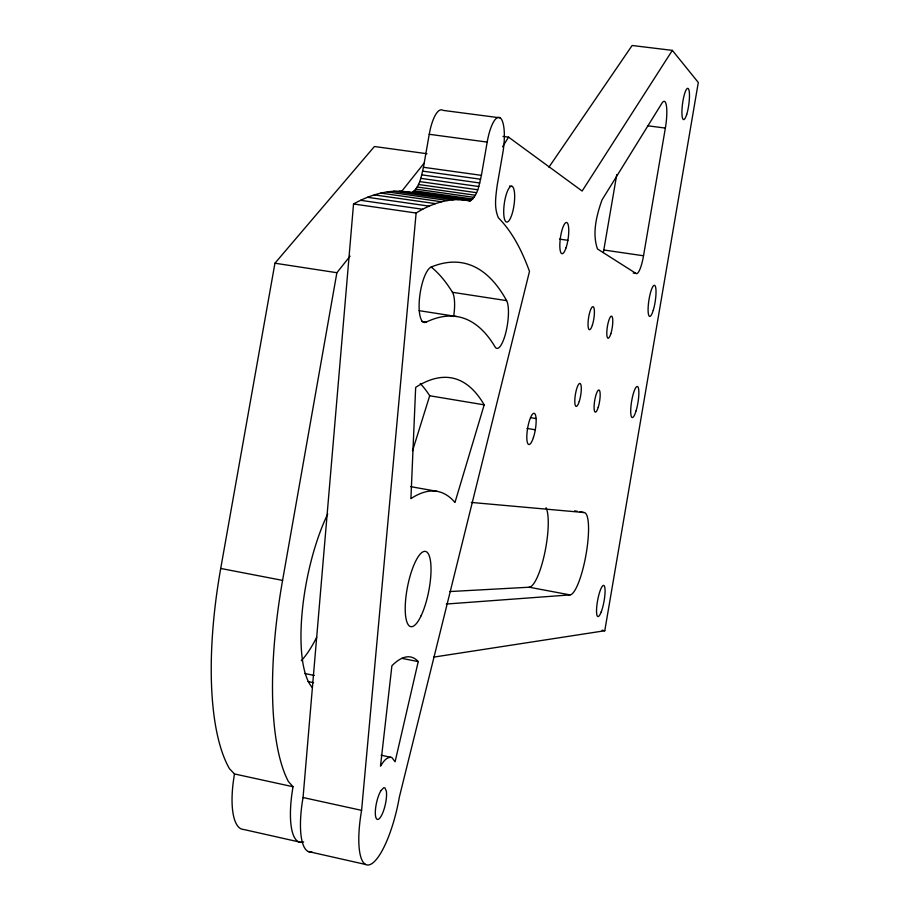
<?xml version="1.0" encoding="UTF-8"?>
<svg xmlns="http://www.w3.org/2000/svg" width="910" height="910" viewBox="0 0 910 910"><rect width="100%" height="100%" fill="white"/><g stroke="black" fill="none" stroke-linecap="round" stroke-linejoin="round"><path stroke-width="1.36" d="M311.971 851.942A62.164 18.632 -77.1 0 1 303.053 797.524L353.535 203.976C369.244 195.206 387.387 189.337 405.53 191.691L470.208 200.917C478.125 195.275 479.206 184.127 481.401 175.346L487.191 142.096A30.451 8.543 -82.5 0 1 500.17 117.845L443.022 110.372A30.246 9.248 -82.6 0 0 429.236 134.282L423.457 167.292C421.273 176.062 419.988 187.346 411.729 192.59L405.53 191.691M500.17 117.845A30.451 8.543 -82.5 0 1 502.809 152.994L497.178 185.367C495.836 196.003 493.811 207.707 498.418 217.808C513.081 232.676 522.351 251.945 529.495 271.373L399.353 797.08A62.597 17.233 -77.4 0 1 369.87 864.636A62.597 17.233 -77.4 0 1 361.588 810.355L416.12 213.031C432.057 203.055 451.394 196.822 470.208 200.917M427.017 153.733L374.42 146.51L274.945 263.206L220.72 568.454A224.736 75.121 -78.6 0 0 229.445 768.666L234.439 773.944L233.256 782.077A62.631 20.634 -76.8 0 0 243.732 829.488L301.005 842.376M350.1 256.119L336.882 272.716L282.578 580.387A226.317 69.99 -78.8 0 0 288.368 781.497L292.974 786.718L291.78 794.908A63.074 19.235 -77.1 0 0 303.69 841.886M643.518 255.778L665.369 128.082A22.704 4.766 -82.3 0 0 666.484 106.243A22.704 4.766 -82.3 0 0 661.957 103.171L602.01 199.927C596.585 215.181 591.978 233.279 597.472 248.953L636.022 273.466A20.839 4.425 -81.6 0 0 643.518 255.778L603.808 249.988A20.737 4.777 -81.6 0 1 603.319 252.593M433.683 657.122L604.775 630.744L698.3 82.48L672.342 50.368L632.12 45.5L548.923 167.19M603.808 249.988L616.764 174.572M401.788 658.339L418.225 661.615L395.099 761.784L391.88 757.564L381.062 755.152M484.188 404.848L454.966 502.479A326.474 90.636 -77.4 0 0 410.911 498.646L415.665 387.387A448.835 125.58 -77.3 0 1 484.188 404.848L429.702 395.759A445.593 135.772 -77 0 0 420.249 383.508M412.514 450.871L429.702 395.759M502.559 146.772L508.565 137.148L582.138 191.032L672.342 50.368M401.208 191.93L424.117 163.152M446.344 604.035L570.035 594.901A41.814 9.111 -79.8 0 0 586.165 553.78A41.814 9.111 -79.8 0 0 584.152 512.546L580.068 511.818M449.95 591.545L529.188 587.223L570.035 594.901M390.788 757.211C385.772 757.37 382.974 762.387 380.494 766.129L391.903 665.756A151.549 41.78 -77.4 0 1 418.225 661.615M471.278 502.434L584.152 512.546M647.556 125.762L665.369 128.082M503.014 136.409L508.565 137.148M429.236 134.282L487.191 142.096M423.457 167.292L481.401 175.346M422.695 171.148L480.651 179.236M509.498 186.061L512.296 186.448A18.109 4.925 -82 0 1 511.545 215.556A18.109 4.925 -82 0 1 503.719 210.46A18.109 4.925 -82 0 1 512.296 186.448M421.796 174.856L479.763 182.978M420.773 178.36L478.774 186.505M419.647 181.579L477.682 189.758M418.429 184.48L476.522 192.681M417.133 187.005L475.293 195.24M415.802 189.121L474.03 197.368M414.437 190.77L472.745 199.051M413.072 191.93L471.46 200.234M399.604 191.191L458.993 199.643M393.507 191.248L453.339 199.768M387.239 191.874L447.527 200.473M380.824 193.079L441.555 201.758M374.238 194.876L435.424 203.635M367.492 197.288L429.145 206.138M360.587 200.314L422.706 209.266M353.535 203.976L416.12 213.031M559.57 239.102L567.874 240.308M633.258 273.057L636.022 273.466M274.945 263.206L336.882 272.716M426.051 322.163A28.165 8.497 -81.3 0 1 419.464 298.673A28.165 8.497 -81.3 0 1 431.203 267.017A571.036 175.767 -76.9 0 1 452.452 292.303L506.608 300.63A25.036 6.723 -81.1 0 1 505.835 332.514A25.036 6.723 -81.1 0 1 495.051 346.881A515.674 145.031 -77.3 0 0 426.051 322.163L421.842 321.503M419.1 310.651L456.365 316.487M530.553 417.633L536.092 418.566M527.015 428.394L535.308 429.793M574.62 510.851L577.338 511.329M410.74 486.657L437.164 491.377M602.079 630.232L604.775 630.744M220.72 568.454L282.578 580.387M304.645 673.48L314.257 675.436M308.035 681.556L313.586 682.693M234.439 773.944L292.974 786.718M303.053 797.524L361.588 810.355M308.297 851.533L365.752 864.5M316.703 637.205A104.218 34.705 -78.6 0 1 301.29 660.728M546.057 507.734A41.61 9.828 -79.7 0 1 544.726 553.087A41.61 9.828 -79.7 0 1 529.188 587.223M312.141 687.357A107.642 33.932 -78.9 0 1 327.725 513.968M452.452 292.303A24.877 7.28 -81.2 0 1 453.624 316.532M431.203 267.017A575.018 162.549 -77.2 0 1 506.608 300.63M380.903 790.665L379.447 793.531A16.266 4.482 -77.4 0 0 375.523 815.906A16.266 4.482 -77.4 0 0 382.439 813.586A16.266 4.482 -77.4 0 0 386.363 791.199L384.896 787.855L383.724 787.73L380.903 790.665M533.419 437.562A15.823 3.913 -80.4 0 0 534.204 413.322A15.823 3.913 -80.4 0 0 526.833 435.833A15.823 3.913 -80.4 0 0 533.419 437.562M566.031 247.85A15.8 3.89 -81.7 0 0 566.987 222.631A15.8 3.89 -81.7 0 0 559.855 243.835A15.8 3.89 -81.7 0 0 566.031 247.85M636.113 410.74A15.72 3.219 -80.7 0 0 637.455 386.488A15.72 3.219 -80.7 0 0 630.789 408.692A15.72 3.219 -80.7 0 0 636.113 410.74M686.72 114.398A15.777 3.162 -82.3 0 0 688.335 88.657A15.777 3.162 -82.3 0 0 682.034 108.825A15.777 3.162 -82.3 0 0 686.72 114.398M598.234 407.305A11.216 2.48 -80.7 0 0 599.03 390.026A11.216 2.48 -80.7 0 0 594.116 405.871A11.216 2.48 -80.7 0 0 598.234 407.305M610.837 333.754A11.204 2.48 -81.1 0 0 611.691 316.202A11.204 2.48 -81.1 0 0 606.833 331.706A11.204 2.48 -81.1 0 0 610.837 333.754M601.248 611.85A15.845 3.23 -79.6 0 0 604.251 585.835A15.845 3.23 -79.6 0 0 596.903 605.195A15.845 3.23 -79.6 0 0 601.248 611.85M653.289 310.185A15.709 3.208 -81.3 0 0 654.722 285.421A15.709 3.208 -81.3 0 0 648.182 306.932A15.709 3.208 -81.3 0 0 653.289 310.185M579.272 401.435A11.659 2.684 -80.7 0 0 580.023 383.44A11.659 2.684 -80.7 0 0 574.824 399.888A11.659 2.684 -80.7 0 0 579.272 401.435M592.399 325.018A11.648 2.673 -81.2 0 0 593.206 306.738A11.648 2.673 -81.2 0 0 588.065 322.8A11.648 2.673 -81.2 0 0 592.399 325.018M421.137 615.717A38.322 10.829 -79 0 0 427.472 552.643A38.322 10.829 -79 0 0 405.746 598.712A38.322 10.829 -79 0 0 421.137 615.717"/></g></svg>
